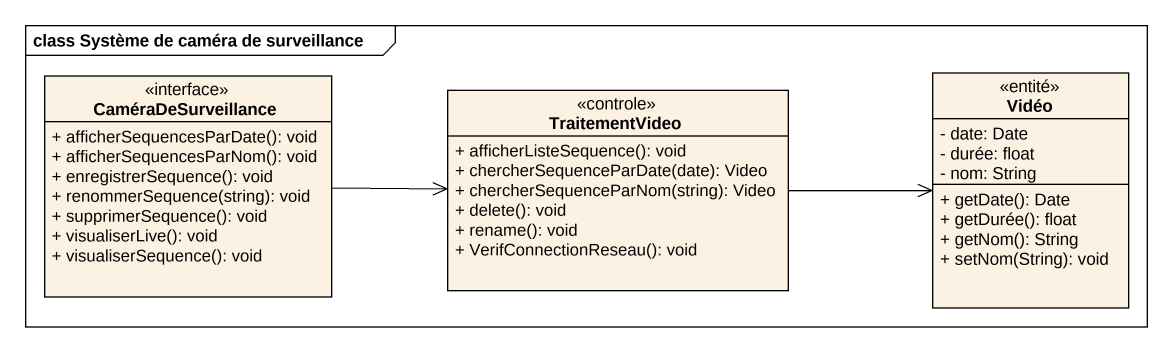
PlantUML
@startuml
mainframe class Système de caméra de surveillance
hide circle
hide empty members
skinparam classAttributeIconSize 0
class CaméraDeSurveillance <<interface>> {
  + afficherSequencesParDate(): void
  + afficherSequencesParNom(): void
  + enregistrerSequence(): void
  + renommerSequence(string): void
  + supprimerSequence(): void
  + visualiserLive(): void
  + visualiserSequence(): void
}
class TraitementVideo <<controle>> {
  + afficherListeSequence(): void
  + chercherSequenceParDate(date): Video
  + chercherSequenceParNom(string): Video
  + delete(): void
  + rename(): void
  + VerifConnectionReseau(): void
}
class Vidéo <<entité>> {
  - date: Date
  - durée: float
  - nom: String
  + getDate(): Date
  + getDurée(): float
  + getNom(): String
  + setNom(String): void
}
CaméraDeSurveillance -right-> TraitementVideo
TraitementVideo -right-> Vidéo
@enduml
